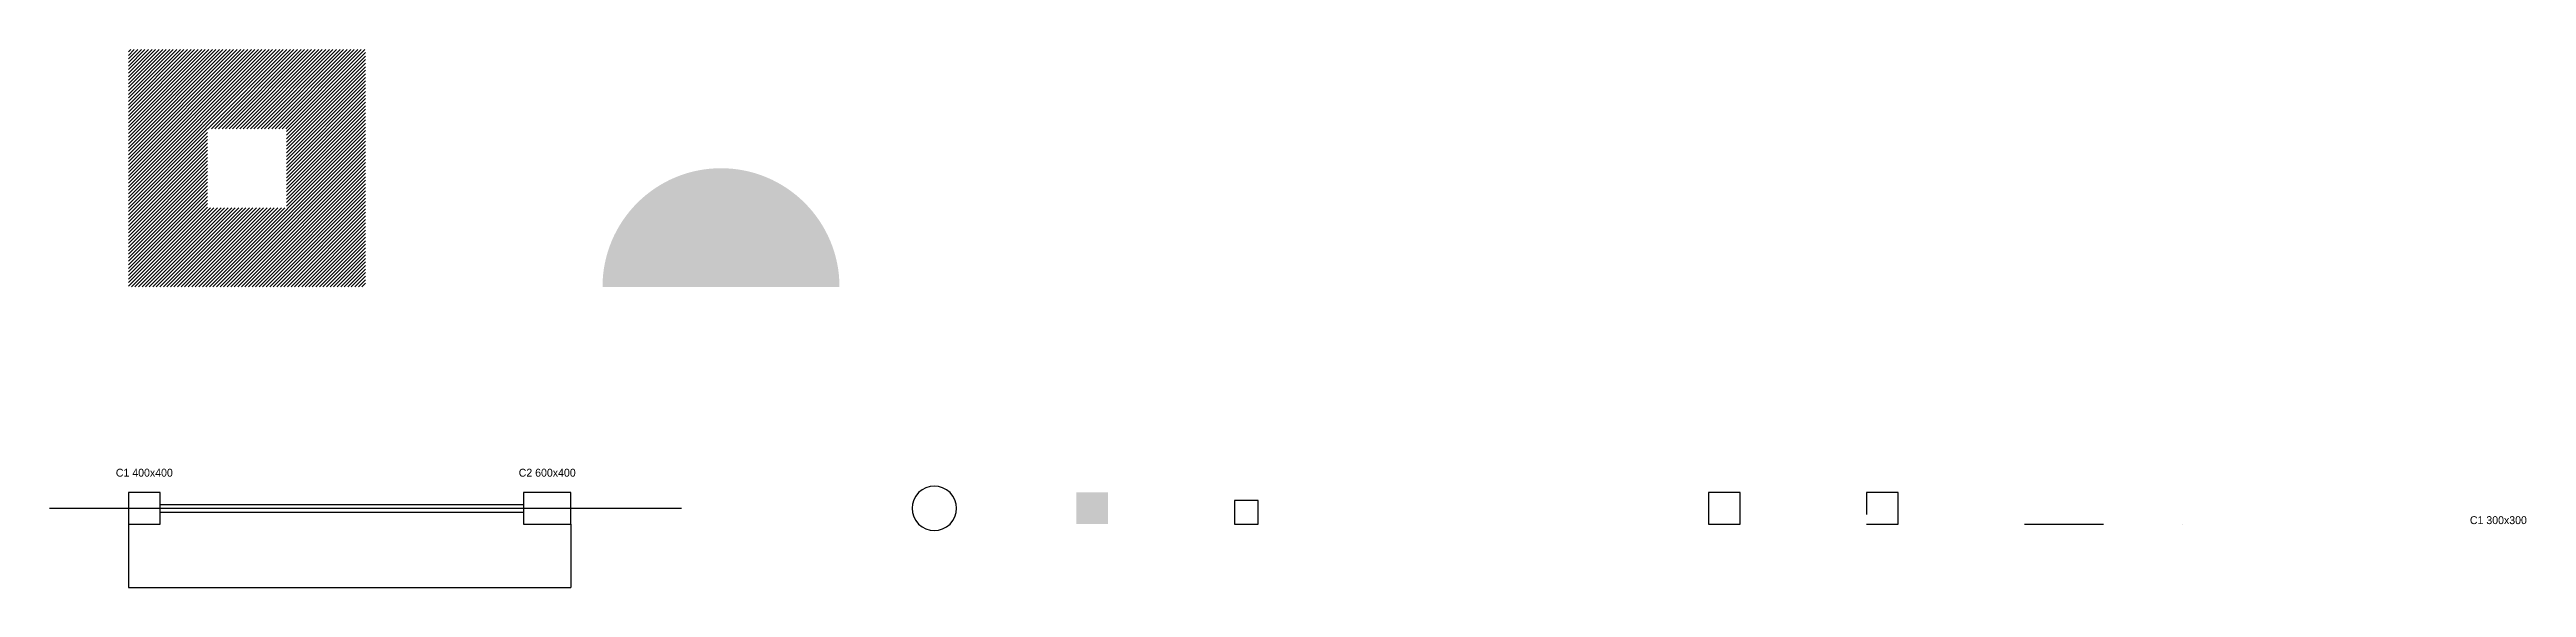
# Model space of a CAD drawing. Header units: millimetres. Extents: x -1000 to 30355, y -800 to 6000.
import ezdxf
from ezdxf.enums import TextEntityAlignment as Align

# ---------------------------------------------------------------- set-up
doc = ezdxf.new("R2010")
doc.units = ezdxf.units.MM
for name, color, linetype in [('S-ANNO', 7, 'Continuous'), ('S-BEAM', 7, 'Continuous'), ('S-COLS', 7, 'Continuous'), ('S-FND', 7, 'Continuous'), ('S-GRID', 7, 'Continuous'), ('S-JUNK', 7, 'Continuous'), ('S-TEXT', 7, 'Continuous')]:
    doc.layers.add(name, color=color, linetype=linetype)
doc.styles.add('OpenSansCondensed-Light', font='OpenSansCondensed-Light.ttf')
doc.dimstyles.new('EZDXF', dxfattribs={"dimtxt": 0.25, "dimasz": 0.175, "dimexe": 0.375, "dimexo": 0.125, "dimgap": 0.1, "dimtad": 1, "dimlfac": 100, "dimzin": 12, "dimdsep": 46, "dimtxsty": 'OpenSansCondensed-Light', "dimblk": 'ARCHTICK', "dimcen": 2.5, "dimazin": 3, "dimtfac": 0.5, "dimtmove": 2, "dimatfit": 3})

# ---------------------------------------------------------------- blocks, each defined once
blk = doc.blocks.new('_ARCHTICK')
at = {"color": 0, "linetype": 'BYBLOCK', "const_width": 0.15}
blk.add_lwpolyline([(-0.5, -0.5), (0.5, 0.5)], dxfattribs=at)
blk = doc.blocks.new('LEVEL5')
at = {"layer": 'S-COLS'}
blk.add_lwpolyline([(0, 0), (300, 0), (300, 300), (0, 300)], close=True, dxfattribs=at)
blk = doc.blocks.new('LEVEL4')
blk.add_blockref('LEVEL5', (0, 0))
blk = doc.blocks.new('LEVEL3')
blk.add_blockref('LEVEL4', (0, 0))
blk = doc.blocks.new('LEVEL2')
blk.add_blockref('LEVEL3', (0, 0))
blk = doc.blocks.new('LEVEL1')
blk.add_blockref('LEVEL2', (0, 0))

msp = doc.modelspace()

# ---------------------------------------------------------------- hatches: boundary and pattern name
at = {"layer": 'S-FND'}
h = msp.add_hatch(dxfattribs=at)
h.set_pattern_fill('ANSI31', scale=10)
h.paths.add_polyline_path([(0, 3000), (3000, 3000), (3000, 6000), (0, 6000)])
h.paths.add_polyline_path([(1000, 4000), (2000, 4000), (2000, 5000), (1000, 5000)], flags=16)
h.paths.add_polyline_path([(200, 3200), (900, 3200), (900, 3400), (200, 3400)], flags=8)
h = msp.add_hatch(color=7, dxfattribs=at)
h.dxf.hatch_style = 1
edge = h.paths.add_edge_path()
edge.add_line((6000, 3000), (9000, 3000))
edge.add_arc((7500, 3000), 1500, 0, 180)

# ---------------------------------------------------------------- linework, layer by layer
at = {"layer": 'S-BEAM'}
for p, q in [((400, 250), (5000, 250)), ((400, 150), (5000, 150))]:
    msp.add_line(p, q, dxfattribs=at)
at = {"layer": 'S-COLS'}
for points in [[(0, 0), (400, 0), (400, 400), (0, 400)], [(5000, 0), (5600, 0), (5600, 400), (5000, 400)], [(20000, 0), (20400, 0), (20400, 400), (20000, 400)], [(20000, 0), (20400, 0), (20400, 400), (20000, 400)]]:
    msp.add_lwpolyline(points, close=True, dxfattribs=at)
msp.add_lwpolyline([(10000, 0, 0.4), (10400, 0, 0.4), (10400, 400, 0.4), (10000, 400, 0.4)], format="xyb", close=True, dxfattribs=at)
msp.add_lwpolyline([(22000, 0), (22400, 0), (22400, 400), (22000, 400), (22000, 120)], dxfattribs=at)
msp.add_solid([(12000, 0), (12400, 0), (12000, 400), (12400, 400)], dxfattribs=at)
at = {"layer": 'S-GRID'}
msp.add_line((-1000, 200), (7000, 200), dxfattribs=at)
at = {"layer": 'S-JUNK'}
for p, q in [((24000, 0), (25000, 0, 250)), ((26000, 0), (26000.1, 0))]:
    msp.add_line(p, q, dxfattribs=at)

# ---------------------------------------------------------------- block references
at = {"layer": 'S-COLS'}
msp.add_blockref('LEVEL1', (14000, 0), dxfattribs=at)

# ---------------------------------------------------------------- texts
at = {"layer": 'S-TEXT'}
for s, p in [('C1 400x400', (200, 600)), ('C2 600x400', (5300, 600)), ('C1 300x300', (30000, 0))]:
    msp.add_text(s, height=100, dxfattribs=at).set_placement(p, align=Align.CENTER)

# ---------------------------------------------------------------- dimensions: what is measured, and where the dimension line sits
at = {"layer": 'S-ANNO'}
msp.add_linear_dim(base=(0, -800), p1=(0, 0), p2=(5600, 0), dimstyle='EZDXF', dxfattribs=at).render()

doc.saveas('drawing.dxf')
